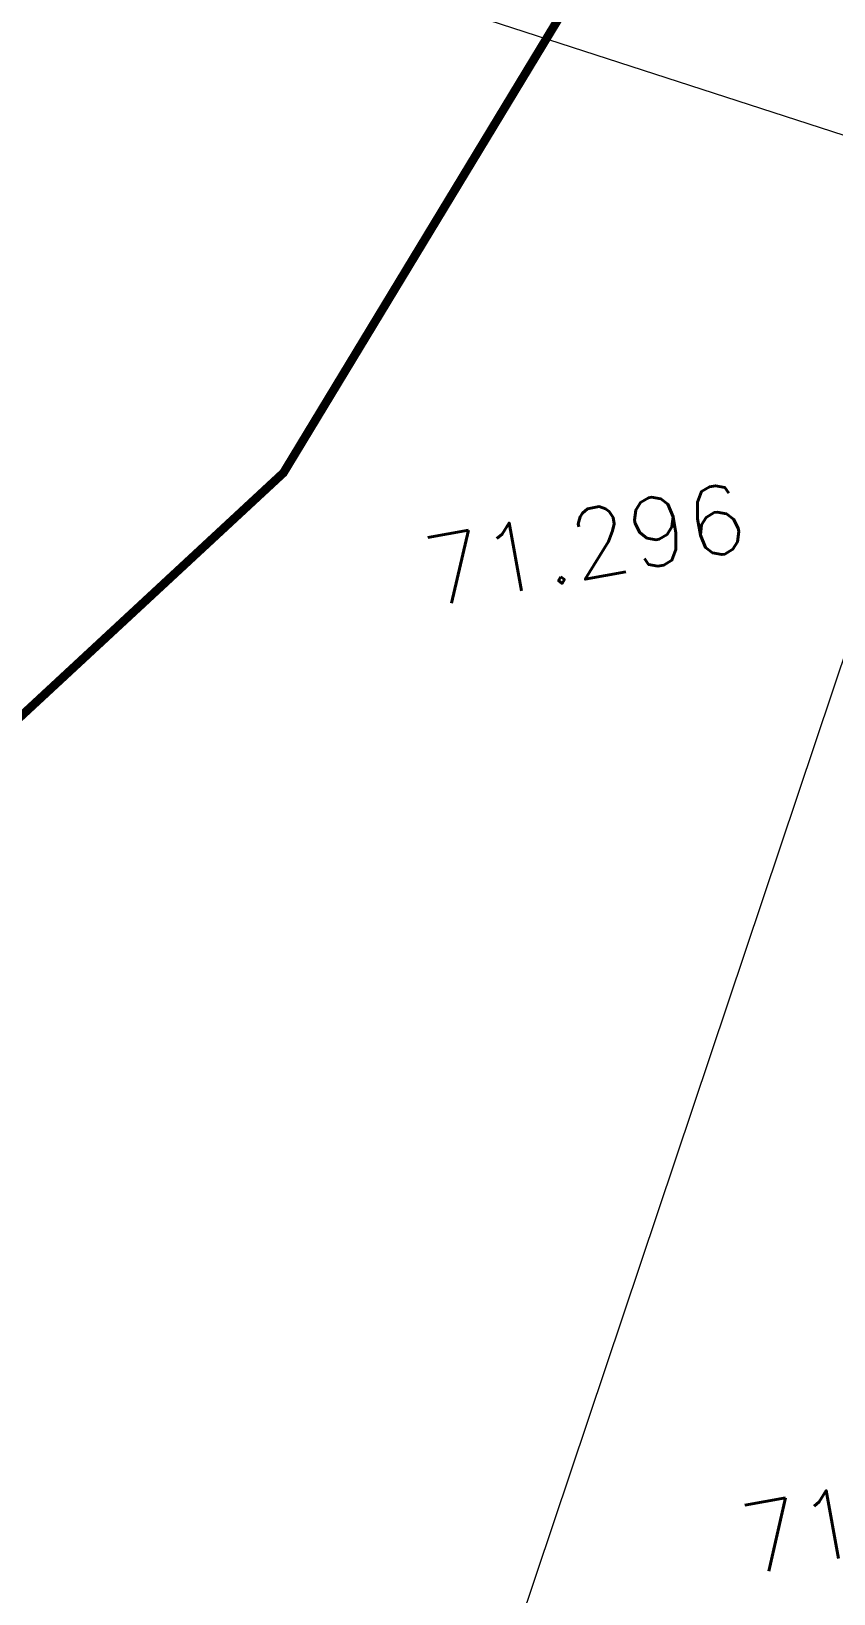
# Model space of a CAD drawing. Header units: inches. Extents: x 350994 to 353538, y 1581369 to 1583842.
# Drawn here: x 351548.55 to 351557.87, y 1583150.3 to 1583168.44 of the extents above; entities that cross this region are included whole.
import ezdxf
from ezdxf.enums import TextEntityAlignment as Align

# ---------------------------------------------------------------- set-up
doc = ezdxf.new("R2010")
doc.units = ezdxf.units.IN
doc.header["$MEASUREMENT"] = 0
doc.linetypes.add('1', pattern=[0])
for name, color, linetype in [('EP TF', 5, 'Continuous'), ('LEVELS', 184, 'Continuous'), ("ROAD'S", 1, '1')]:
    doc.layers.add(name, color=color, linetype=linetype)
doc.styles.add('ROMANS', font='ROMANS.shx')
doc.styles.get("Standard").update_dxf_attribs({"font": 'arial.ttf'})
doc.linetypes.add('SILT_FENCE', pattern='A,0.5,-0.2,["EP",Standard,S=0.1,R=0,X=-0.1,Y=-0.05],-0.2', length=0.9)

msp = doc.modelspace()

# ---------------------------------------------------------------- linework, layer by layer
at = {"layer": 'EP TF', "color": 252, "linetype": 'SILT_FENCE', "lineweight": 5, "ltscale": 6}
for points, elevation in [([(351445.066, 1582827.53), (351461.885, 1582877.562), (351478.84, 1582928.409), (351495.281, 1582976.378), (351513.131, 1583028.233), (351530.907, 1583079.051), (351553.178, 1583146.847), (351559.818, 1583166.634), (351568.789, 1583193.104), (351576.505, 1583216.751), (351588.968, 1583253.117), (351608.717, 1583313.215), (351618.436, 1583343.137), (351695.259, 1583575.026)], 113.044), ([(351860.599, 1583050.457), (351843.117, 1583054.927), (351805.428, 1583069.434), (351749.996, 1583088.043), (351693.324, 1583107.195), (351559.818, 1583166.634), (351530.996, 1583175.986), (351505.516, 1583184.189), (351479.554, 1583192.598), (351455.022, 1583200.395), (351427.507, 1583209.446), (351401.181, 1583217.744), (351377.104, 1583229.332), (351383.888, 1583253.394), (351390.184, 1583276.102), (351398.171, 1583304.68), (351406.613, 1583334.671), (351412.571, 1583355.244), (351419.656, 1583379.976), (351427.743, 1583409.247), (351437.315, 1583441.687)], 98.457)]:
    msp.add_lwpolyline(points, dxfattribs=dict(at, elevation=elevation))
at = {"layer": "ROAD'S", "lineweight": 5, "const_width": 0.1}
msp.add_lwpolyline([(351555.306, 1583169.633), (351551.477, 1583163.313), (351551.477, 1583163.313), (351547.92, 1583160.015), (351541.675, 1583157.461), (351530.115, 1583161.263), (351443.083, 1583190.995), (351393.516, 1583207.274), (351376.8, 1583213.469), (351374.718, 1583216.187), (351374.233, 1583219.494), (351374.622, 1583226.248), (351388.101, 1583275.027), (351388.101, 1583275.027)], dxfattribs=at)

# ---------------------------------------------------------------- texts
at = {"layer": 'LEVELS', "lineweight": 9, "style": 'ROMANS'}
for s, p in [('71.296', (351554.978, 1583162.484, -28.331)), ('71.596', (351558.66, 1583151.249, -28.331))]:
    msp.add_text(s, height=0.8, rotation=10.2158, dxfattribs=at).set_placement(p, align=Align.MIDDLE_CENTER)

doc.saveas('drawing.dxf')
